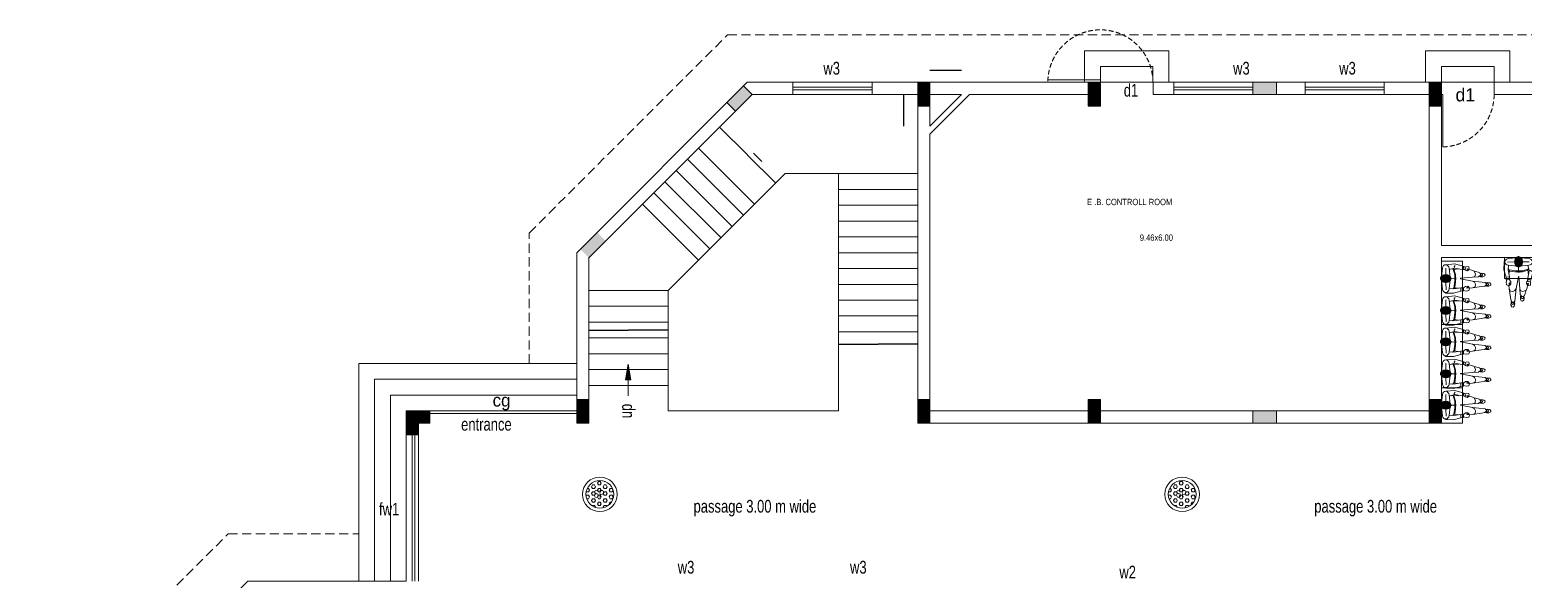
# Model space of a CAD drawing. Header units: metres. Extents: x 191982 to 427160, y -8904 to 80370.
# Drawn here: x 256643 to 284932, y 58035 to 68449 of the extents above; entities that cross this region are included whole.
import ezdxf

# ---------------------------------------------------------------- set-up
doc = ezdxf.new("R2010")
doc.units = ezdxf.units.M
doc.header["$LTSCALE"] = 700
doc.header["$MEASUREMENT"] = 0
doc.header["$PDMODE"] = 32
doc.linetypes.add('DASHED2', pattern=[0.375, 0.25, -0.125])
doc.linetypes.add('HIDDEN2', pattern=[0.1875, 0.125, -0.0625])
doc.layers.get('0').update_dxf_attribs({"lineweight": 9})
doc.layers.get('Defpoints').update_dxf_attribs({"lineweight": 9})
for name, color, linetype, lineweight in [('1', 7, 'Continuous', 9), ('COLUMNS', 10, 'Continuous', 9), ('elevations', 22, 'Continuous', 9), ('FIRST FLOOR', 7, 'Continuous', 9), ('FURNITURE', 7, 'Continuous', 9), ('human', 8, 'Continuous', 9), ('MAIN GATE', 7, 'Continuous', 9), ('MANPLAN', 7, 'Continuous', 9), ('NEW PLANS', 7, 'Continuous', 9), ('PLAN', 7, 'Continuous', 9)]:
    doc.layers.add(name, color=color, linetype=linetype, lineweight=lineweight)
doc.styles.add('RVR', font='MOD20.TTF')
doc.styles.get("Standard").update_dxf_attribs({"font": 'swisscl.ttf'})
doc.dimstyles.get("Standard").update_dxf_attribs({"dimtxt": 0.23, "dimasz": 0.23, "dimexe": 0.05, "dimexo": 0.05, "dimgap": 0.06, "dimtad": 0, "dimzin": 0, "dimdsep": 46, "dimtxsty": 'Standard', "dimcen": 0, "dimse1": 1, "dimse2": 1, "dimadec": 0, "dimazin": 0, "dimtfac": 1, "dimtofl": 0, "dimtmove": 2, "dimatfit": 0, "dimfxl": 0.18, "dimtolj": 1, "dimtzin": 0, "dimarcsym": 0})

# ---------------------------------------------------------------- blocks, each defined once
blk = doc.blocks.new('ARR')
at = {"layer": 'PLAN'}
blk.add_hatch(color=256, dxfattribs=at).paths.add_polyline_path([(-1.8e-15, 0), (-0.6000000000000015, 0.1000000000000032), (-0.6000000000000015, -0.0999999999999997)])
blk.add_line((-0.6000000000000015, 0), (-1.212166018050311, 0))
blk.add_lwpolyline([(0, 0), (-0.6000000000000015, 0.1000000000000014), (-0.6000000000000015, -0.1000000000000014), (0, 0)])
blk = doc.blocks.new('*D258')
at = {"layer": 'Defpoints', "color": 0, "transparency": 16777216}
for p in [(271962.9550116691, 62724.13152770307), (273462.9550116691, 62724.13152770307), (273462.9550116691, 62489.75475557853)]:
    blk.add_point(p, dxfattribs=at)
at = {"layer": 'NEW PLANS', "color": 0, "lineweight": -2, "transparency": 16777216}
for p, q in [((271963.1850116691, 62489.75475557853), (272712.444507082, 62489.75475557853)), ((273462.7250116692, 62489.75475557853), (272713.4655162563, 62489.75475557853))]:
    blk.add_line(p, q, dxfattribs=at)
at = {"layer": 'NEW PLANS', "color": 0, "transparency": 16777216}
for points in [[(271963.1850116691, 62489.79308891186), (271963.1850116691, 62489.7164222452), (271962.9550116691, 62489.75475557853)], [(273462.7250116692, 62489.79308891186), (273462.7250116692, 62489.7164222452), (273462.9550116691, 62489.75475557853)]]:
    blk.add_solid(points, dxfattribs=at)
at = {"layer": 'NEW PLANS', "color": 0, "transparency": 16777216, "insert": (272712.9550116691, 62489.75475557853), "char_height": 0.23, "attachment_point": 5}
blk.add_mtext('\\A1;1500.00', dxfattribs=at)
blk = doc.blocks.new('*D259')
at = {"layer": 'Defpoints', "color": 0, "transparency": 16777216}
for p in [(269710.7504793018, 66606.6578759392), (269310.9196572932, 66206.82705392041), (270371.5798291001, 65146.16688214061)]:
    blk.add_point(p, dxfattribs=at)
at = {"layer": 'NEW PLANS', "color": 0, "lineweight": -2, "transparency": 16777216}
for p, q in [((269710.9131138616, 66606.49524137953), (270240.7195839499, 66076.68877130467)), ((270771.248016549, 65546.16033871907), (270241.4415464607, 66075.96680879388))]:
    blk.add_line(p, q, dxfattribs=at)
at = {"layer": 'NEW PLANS', "color": 0, "transparency": 16777216}
for points in [[(269710.9402196215, 66606.52234713947), (269710.8860081016, 66606.46813561958), (269710.7504793018, 66606.6578759392)], [(270771.275122309, 65546.18744447902), (270771.2209107891, 65546.13323295912), (270771.4106511087, 65545.9977041594)]]:
    blk.add_solid(points, dxfattribs=at)
at = {"layer": 'NEW PLANS', "color": 0, "transparency": 16777216, "insert": (270241.0805652053, 66076.32779004928), "char_height": 0.23, "attachment_point": 5, "rotation": 315.0000000007295}
blk.add_mtext('\\A1;1500.00', dxfattribs=at)
blk = doc.blocks.new('*D260')
at = {"layer": 'Defpoints', "color": 0, "transparency": 16777216}
for p in [(268732.9550117287, 62753.72457608537), (267232.9550117287, 61707.54206479788), (268732.9550117287, 61707.54206479788)]:
    blk.add_point(p, dxfattribs=at)
at = {"layer": 'NEW PLANS', "color": 0, "lineweight": -2, "transparency": 16777216}
for p, q in [((267233.1850117287, 62753.72457608537), (267982.4445071416, 62753.72457608537)), ((268732.7250117288, 62753.72457608537), (267983.4655163159, 62753.72457608537))]:
    blk.add_line(p, q, dxfattribs=at)
at = {"layer": 'NEW PLANS', "color": 0, "transparency": 16777216}
for points in [[(267233.1850117287, 62753.7629094187), (267233.1850117287, 62753.68624275204), (267232.9550117287, 62753.72457608537)], [(268732.7250117288, 62753.7629094187), (268732.7250117288, 62753.68624275204), (268732.9550117287, 62753.72457608537)]]:
    blk.add_solid(points, dxfattribs=at)
at = {"layer": 'NEW PLANS', "color": 0, "transparency": 16777216, "insert": (267982.9550117287, 62753.72457608537), "char_height": 0.23, "attachment_point": 5}
blk.add_mtext('\\A1;1500.00', dxfattribs=at)
blk = doc.blocks.new('*D286')
at = {"layer": 'Defpoints', "color": 0, "transparency": 16777216}
for p in [(274292.9550117287, 67686.54218898952), (273692.9550117287, 67229.1315277033), (274292.9550117287, 67224.13152770307)]:
    blk.add_point(p, dxfattribs=at)
at = {"layer": 'PLAN', "color": 0, "lineweight": -2, "transparency": 16777216}
blk.add_line((273693.1850117287, 67686.54218898952), (274292.7250117288, 67686.54218898952), dxfattribs=at)
at = {"layer": 'PLAN', "color": 0, "transparency": 16777216}
for points in [[(273693.1850117287, 67686.58052232285), (273693.1850117287, 67686.50385565619), (273692.9550117287, 67686.54218898952)], [(274292.7250117288, 67686.58052232285), (274292.7250117288, 67686.50385565619), (274292.9550117287, 67686.54218898952)]]:
    blk.add_solid(points, dxfattribs=at)
at = {"layer": 'PLAN', "color": 0, "transparency": 16777216, "insert": (273992.9550117287, 67880.74041735758), "char_height": 0.23, "attachment_point": 5}
blk.add_mtext('\\A1;600.00', dxfattribs=at)
blk = doc.blocks.new('*D287')
at = {"layer": 'Defpoints', "color": 0, "transparency": 16777216}
for p in [(273200.9749286804, 67224.13152770307), (273692.9550117287, 67224.13152770307), (273692.9550117287, 66624.1315277033)]:
    blk.add_point(p, dxfattribs=at)
at = {"layer": 'PLAN', "color": 0, "lineweight": -2, "transparency": 16777216}
blk.add_line((273200.9749286804, 66624.3615277033), (273200.9749286804, 67223.90152770307), dxfattribs=at)
at = {"layer": 'PLAN', "color": 0, "transparency": 16777216}
for points in [[(273200.9365953471, 67223.90152770307), (273201.0132620137, 67223.90152770307), (273200.9749286804, 67224.13152770307)], [(273200.9365953471, 66624.3615277033), (273201.0132620137, 66624.3615277033), (273200.9749286804, 66624.1315277033)]]:
    blk.add_solid(points, dxfattribs=at)
at = {"layer": 'PLAN', "color": 0, "transparency": 16777216, "insert": (273039.9284502897, 66924.13152770307), "char_height": 0.23, "attachment_point": 5, "rotation": 90}
blk.add_mtext('\\A1;600.00', dxfattribs=at)
blk = doc.blocks.new('Seating Man')
at = {"layer": 'MANPLAN'}
for p, q in [((-143.0719087324796, 536.6690404387298), (-125.167689174199, 572.4520546786516)), ((-125.167689174199, 572.4520546786516), (-103.1317252934641, 575.2045942355687)), ((-103.1317252934641, 575.2045942355687), (-79.71851038571549, 555.9368173371511)), ((-174.6844381994779, 227.6669309589597), (-151.1720937296195, 395.988713437102)), ((-151.1720937296195, 395.988713437102), (-139.8393110540164, 457.1422743551265)), ((-141.6946664640418, 487.8114633034456), (-143.0719087324796, 536.6690404387298)), ((-132.5287183340588, 465.421728186804), (-141.6946664640418, 487.8114633034456)), ((-139.8393110540164, 457.1422743551265), (-105.8409630272035, 495.6463688415824)), ((-127.9221824696469, 498.1334866418873), (-126.5449402012127, 518.0893984295362)), ((-121.7267097763397, 477.6553095896961), (-127.9221824696469, 498.1334866418873)), ((-126.5449402012127, 518.0893984295362), (-110.0179629113736, 527.0351519895194)), ((-110.0179629113736, 527.0351519895194), (-92.8023688666035, 523.5944775433709)), ((-105.8409630272035, 495.6463688415824), (-69.57606196870256, 463.9371127318191)), ((-92.8023688666035, 523.5944775433709), (-83.16162919467024, 505.7029704234118)), ((-83.16162919467024, 505.7029704234118), (-88.87078030253176, 480.8080029688063)), ((-79.71851038571549, 555.9368173371511), (-71.4550304993718, 511.896184426474)), ((-71.4550304993718, 511.896184426474), (-79.25571165650763, 472.4007919931645)), ((-69.57606196870256, 463.9371127318191), (-44.71103427724664, 225.8114838134243)), ((25.84595992682081, 228.5946493557931), (34.68552638484471, 339.3650447702021)), ((34.68552638484471, 339.3650447702021), (70.95042744334931, 382.3990315077864)), ((35.42016525638246, 423.9952683514347), (53.32438481465942, 459.7782825913599)), ((36.7974075248203, 375.1376912161541), (35.42016525638246, 423.9952683514347)), ((45.96335565480329, 352.7479560995089), (36.7974075248203, 375.1376912161541)), ((50.56989151921152, 385.4597145545958), (51.94713378764936, 405.4156263422447)), ((56.7653642125224, 364.9815375024045), (50.56989151921152, 385.4597145545958)), ((51.94713378764936, 405.4156263422447), (68.47411107748849, 414.3613799022241)), ((53.32438481465942, 459.7782825913599), (75.36034869539799, 462.5308221482772)), ((68.47411107748849, 414.3613799022241), (85.6897051222586, 410.9207054560791)), ((70.95042744334931, 382.3990315077864), (114.0149963554977, 357.4846189506461)), ((75.36034869539799, 462.5308221482772), (98.773563603143, 443.263045249856)), ((85.6897051222586, 410.9207054560791), (95.33044479419188, 393.0291983361168)), ((95.33044479419188, 393.0291983361168), (90.3224430532755, 371.1916189837284)), ((98.773563603143, 443.263045249856), (107.0370434894903, 399.2224123391825)), ((107.0370434894903, 399.2224123391825), (100.3544081656691, 365.3877638916492)), ((114.0149963554977, 357.4846189506461), (143.7504141099198, 257.3540387040921)), ((-274.9496372626272, -133.2170057261391), (-235.9576134583877, 6.869046724292276)), ((-235.9576134583877, 6.869046724292276), (-230.3873255947219, 56.96604719062452)), ((-171.8992898883552, 5.013604754691187), (-235.9576134583877, 6.869046724292276)), ((-233.7582912553553, 104.7442356144456), (-225.0830094056109, 156.2171280162547)), ((-221.8242489971453, 56.5649373935521), (-233.7582912553553, 104.7442356144456)), ((-230.3873255947219, 56.96604719062452), (-170.9709158765581, 54.18287647232864)), ((-225.0830094056109, 156.2171280162547), (-190.9240991652805, 168.678984869086)), ((-171.8992898883552, 5.013604754691187), (-193.2520673312247, -130.4338401837703)), ((-190.9240991652805, 168.678984869086), (-168.6936948994152, 157.3007661673036)), ((-181.9735752398374, 164.0978257726892), (-174.6844381994779, 227.6669309589597)), ((-177.9111763906584, 122.0824719109041), (-174.1157438658591, 140.5043515343385)), ((-170.8625109825625, 117.2060924672805), (-177.9111763906584, 122.0824719109041)), ((-174.6844381994779, 227.6669309589597), (-154.2600435269814, 273.1253187373913)), ((-173.5735354657845, 155.1334898652021), (-174.6579522659376, 144.8389093144687)), ((-174.6579522659376, 144.8389093144687), (-162.7294375328929, 124.7915698764918)), ((-174.6575114938641, 54.35556319340321), (-145.3788825919764, 93.36601691266331)), ((-165.9826704161933, 164.8862487524457), (-173.5735354657845, 155.1334898652021)), ((-170.9709158765581, 54.18287647232864), (-171.8992898883552, 5.013604754691187)), ((-162.7294375328929, 124.7915698764918), (-170.8625109825625, 117.2060924672805)), ((-160.560621449742, 153.5080300506633), (-165.9826704161933, 164.8862487524457)), ((-143.7522661503281, 135.0861504272252), (-160.560621449742, 153.5080300506633)), ((-154.2600435269814, 273.1253187373913), (-106.9125923065294, 279.6193733948931)), ((-145.3788825919764, 93.36601691266331), (-143.7522661503281, 135.0861504272252)), ((-106.9125923065294, 279.6193733948931), (-66.99218573191683, 261.9926513919927)), ((-66.99218573191683, 261.9926513919927), (-44.71103427724664, 225.8114838134243)), ((-44.71103427724664, 225.8114838134243), (0, 0)), ((0, 0), (8.88828889659635, -0.7527102226194984)), ((8.88828889659635, -0.7527102226194984), (25.84595992682081, 228.5946493557931)), ((25.84595992682081, 228.5946493557931), (42.55683227639746, 270.3421480190918)), ((42.55683227639746, 270.3421480190918), (84.33399563318379, 280.5470917917264)), ((84.33399563318379, 280.5470917917264), (143.7504141099198, 257.3540387040921)), ((143.7504141099198, 257.3540387040921), (161.3896604712936, 213.7510980711923)), ((149.621340091584, 128.2436054918253), (166.9445332413634, 150.0703835243221)), ((151.8808862625483, 116.2012475182746), (149.621340091584, 128.2436054918253)), ((158.3190964471032, 92.63133487333107), (152.9202839825375, 114.5966001234592)), ((174.326757900526, 75.35532974504895), (158.3190964471032, 92.63133487333107)), ((161.3896604712936, 213.7510980711923), (173.2221485951704, 158.5720289677519)), ((166.9445332413634, 150.0703835243221), (166.9445332413634, 161.3600989769584)), ((166.9445332413634, 161.3600989769584), (180.5018190257287, 155.3389174022195)), ((184.599194696333, 92.21949119642522), (171.601853428252, 70.88188007839199)), ((171.601853428252, 70.88188007839199), (176.2437672801207, 30.06209981192661)), ((180.5018190257287, 144.0492019495832), (172.2168105598066, 128.2436054918253)), ((172.2168105598066, 128.2436054918253), (186.5272813206866, 120.7171285233999)), ((176.2437672801207, 30.06209981192661), (200.3816842755368, 56.96604719062452)), ((176.2437672801207, 30.06209981192661), (201.3100670459098, -113.734836577707)), ((177.5457107751936, 138.4097322633897), (180.6802359160174, 123.7923350142919)), ((194.8122897866124, 165.1233322852386), (180.5018190257324, 154.0521271293109)), ((180.5018190257287, 155.3389174022195), (180.5018190257287, 144.0492019495832)), ((186.5272813206866, 120.7171285233999), (180.5018190257287, 144.0492019495832)), ((224.5196012709493, 82.94226582062765), (184.599194696333, 92.21949119642522)), ((224.9395837442462, 158.3495081895889), (194.8122897866124, 165.1233322852386)), ((200.3816842755368, 56.96604719062452), (233.1948951732156, 53.32272236503196)), ((217.3554064456948, 84.60717496692452), (229.4586760861784, 115.4485998214331)), ((246.8007527256159, 6.869046724292276), (224.5196012709493, 82.94226582062765)), ((229.4586760861784, 115.4485998214331), (224.9395837442462, 158.3495081895889)), ((282.0792542069394, -118.3734492656076), (246.8007527256159, 6.869046724292276)), ((-272.7449543244294, -280.6540628810035), (-274.9496372626272, -133.2170057261391)), ((-272.7449543244294, -280.6540628810035), (-243.0643981301218, -320.7994604302548)), ((-209.6686845352015, -275.1931818342054), (-81.30893436228143, -281.3012103600813)), ((-194.0167017034546, -219.5792436597112), (-16.31789027801278, -200.5702158113781)), ((-193.2520673312247, -130.4338401837703), (-187.7186566111994, -218.9055210073857)), ((-191.7131360286803, -155.0392501012538), (-177.4695865106005, -127.6506694654745)), ((-170.9709158765581, -107.2407870961397), (-180.757004609859, -51.17369126481935)), ((-177.4695865106005, -127.6506694654745), (-168.1857675654355, -107.240781920209)), ((-177.4695865106005, -127.6506694654745), (-49.35293937054304, -108.168505492973)), ((-168.1857675654355, -107.240781920209), (-66.99218573191683, -93.32494903244152)), ((17.33579475006626, -280.5702158113781), (-76.37795812121476, -280.5702158113781)), ((19.48277398958453, -270.5702158113781), (-75.95446013969193, -270.5702158113781)), ((21.62975322909915, -260.5702158113781), (-74.75761105736093, -260.5702158113781)), ((23.77673246861741, -250.5702158113781), (-72.75039838979865, -250.5702158113781)), ((25.92371170813204, -240.5702158113781), (-69.86519125128689, -240.5702158113781)), ((-66.99218573191683, -93.32494903244152), (78.76370776951808, -93.32494903244152)), ((28.07069094764666, -230.5702158113781), (-65.99072112557042, -230.5702158113781)), ((30.21767018716492, -220.5702158113782), (-60.94530477027364, -220.5702158113782)), ((32.36464942667954, -210.5702158113782), (-54.41704833891709, -210.5702158113782)), ((-49.35293937054304, -108.168505492973), (75.97855945839547, -109.0962290657371)), ((34.5116286661978, -200.5702158113781), (-45.80541909181557, -200.5702158113781)), ((36.65860790571243, -190.5702158113781), (-33.64098347488108, -190.5702158113781)), ((14.41051228304786, -180.5702158113781), (-9.90415619300984, -180.5702158113781)), ((2.323632241543235, -108.5510236475638), (-0.9522921085808776, -180.5702158113781)), ((18.12862904826761, -277.7554557379954), (80.51419568177879, -291.015917279452)), ((19.9440710517556, -200.5702158113781), (198.5230577934962, -219.5792436597112)), ((20.20774595644616, -267.9739797306575), (80.88526170259502, -280.8713838483381)), ((22.28686286462471, -258.1925037233195), (80.45979388204069, -270.5575419226516)), ((24.36597977279962, -248.4110277159816), (79.18202113844745, -260.0625369930276)), ((26.44509668097818, -238.6295517086437), (76.95761744655829, -249.3663194438632)), ((28.52421358915672, -228.8480757013058), (73.63258848033729, -238.4361567706983)), ((30.60333049733527, -219.0665996939679), (68.94760547842816, -227.2169269436818)), ((32.68244740551017, -209.2851236866299), (62.42439864466359, -215.6069705793816)), ((34.76156431368873, -199.503647679292), (52.99862760118049, -203.3800551466411)), ((75.97855945839547, -109.0962290657371), (182.742437914163, -142.494225926006)), ((78.76370776951808, -93.32494903244152), (179.0289068326674, -126.7229510686411)), ((202.304981988309, -280.0796077604646), (83.72502263841307, -278.8579999849171)), ((201.3100670459098, -113.734836577707), (174.6580528378799, -217.0389081360372)), ((187.7503193354131, -35.94712170935236), (176.2437672801207, -130.4338401837703)), ((179.0289068326674, -126.7229510686411), (182.742437914163, -142.494225926006)), ((182.742437914163, -142.494225926006), (187.4184490364459, -167.5791985726173)), ((201.3100670459098, -113.734836577707), (224.5196012709493, -119.3011728383717)), ((224.5196012709493, -119.3011728383717), (249.5859010367385, -100.7467272627073)), ((264.2228145020163, -276.107012270375), (282.0792542069394, -118.3734492656076)), ((-197.343918914692, -342.3682073949021), (-27.18037377246219, -360.5702158113781)), ((15.18881551055165, -290.5702158113781), (-76.04065537279894, -290.5702158113781)), ((13.04183627103703, -300.5702158113781), (-74.93257841187733, -300.5702158113781)), ((10.89485703151876, -310.5702158113781), (-73.01969569109131, -310.5702158113781)), ((8.747877792004147, -320.5702158113781), (-70.23832430707262, -320.5702158113781)), ((6.600898552485888, -330.5702158113781), (-66.48311642985571, -330.5702158113781)), ((4.453919312971263, -340.5702158113781), (-61.58244144059427, -340.5702158113781)), ((2.306940073456644, -350.5702158113781), (-55.24414645090654, -350.5702158113781)), ((0.1599608339383849, -360.5702158113781), (-46.91537090011479, -360.5702158113781)), ((-1.987018405576235, -370.5702158113781), (-35.29409826968186, -370.5702158113781)), ((-2.662540033506957, -380.5702158113781), (-14.56043501217573, -380.5702158113781)), ((-3.702098487596232, -380.4609538150472), (7.010363652949308, -382.7379579346598)), ((-2.662540033506957, -375.5702158113781), (19.82539383036055, -380.3501737125444)), ((-0.5834231253320468, -365.7887398040402), (35.40163161260352, -373.4375993106405)), ((1.4956937828465, -356.0072637967024), (46.23099459228249, -365.5160455220284)), ((3.574810691025049, -346.2257877893644), (54.61413689793697, -357.0745314778578)), ((5.653927599203597, -336.4443117820265), (61.34957165532251, -348.2827863825914)), ((7.733044507378508, -326.6628357746886), (66.82454836637409, -339.2231226588665)), ((9.812161415557057, -316.8813597673507), (71.25692620696282, -329.9418477040344)), ((11.8912783237356, -307.0998837600091), (74.77816703103234, -320.4669045977607)), ((13.97039523191415, -297.3184077526712), (77.46858406049068, -310.815364442351)), ((16.04951214008906, -287.5369317453333), (79.3740768551688, -300.9969834904223)), ((40.34866375597994, -359.1540145305335), (201.85027500473, -342.3682073949021))]:
    blk.add_line(p, q, dxfattribs=at)
for points in [[(-15.05869161530063, -88.20067353556078), (19.4472684367538, -88.20067353556078), (19.4472684367538, -111.4989584822724), (-15.05869161530063, -111.4989584822724)], [(-12.57178157237285, -89.75389287707), (16.64948150060081, -89.75389287707), (16.64948150060081, -109.9457391407668), (-12.57178157237285, -109.9457391407668)]]:
    blk.add_lwpolyline(points, close=True, dxfattribs=at)
blk.add_ellipse((-187.4793469119395, -281.1353368973505), major_axis=(72.47735378658409, 0), ratio=0.852791001996379, start_param=1.661117668286361, end_param=4.575859642207174, dxfattribs=at)
at = {"layer": 'MANPLAN', "extrusion": (0, 0, -1)}
blk.add_ellipse((191.9857030019811, -281.1353368973505), major_axis=(-72.47735378658409, 0), ratio=0.852791001996379, start_param=1.661117668286361, end_param=4.575859642207174, dxfattribs=at)
blk = doc.blocks.new('DAS')
at = {"layer": 'MAIN GATE'}
h = blk.add_hatch(dxfattribs=at)
h.set_pattern_fill('HEX', color=1, scale=0.3, style=0)
h.set_pattern_definition([(0, (0, 0), (0, 0.0649519053), [0.0375, -0.075]), (120, (0, 0), (-0.0562500000140011, -0.03247595265), [0.0375, -0.075]), (59.99999999999999, (0.0375, 0), (-0.0562500000140011, 0.03247595265), [0.0375, -0.075])])
h.paths.add_polyline_path([(-3163.778976376425, -2.19993948112133, 1), (-3163.253046591565, -2.19993948112133, 1)])
at = {"layer": 'MAIN GATE', "color": 5}
for radius in [0.3278908209049629, 0.2629648924297843]:
    blk.add_circle((-3163.516011483995, -2.19993948112133), radius, dxfattribs=at)
at = {"layer": 'NEW PLANS', "color": 7}
blk.add_text('SP', height=0.144, dxfattribs=at).set_placement((-3163.631402160362, -2.262059438114632))

msp = doc.modelspace()

# ---------------------------------------------------------------- hatches: boundary and pattern name
at = {"layer": 'COLUMNS'}
for points in [[(283152.9550116691, 67224.13152770307), (283382.9550117287, 67224.13152770307), (283382.9550117287, 67454.1315277033), (283152.9550116691, 67454.1315277033)], [(283152.9550116691, 67224.13152770307), (283382.9550117287, 67224.13152770307), (283382.9550117287, 67454.1315277033), (283152.9550116691, 67454.1315277033)], [(283152.9550116691, 67224.13152770307), (283152.9550116691, 67004.13152770307), (283382.9550117287, 67004.13152770307), (283382.9550117287, 67224.13152770307)], [(283152.9550116691, 67224.13152770307), (283152.9550116691, 67004.13152770307), (283382.9550117287, 67004.13152770307), (283382.9550117287, 67224.13152770307)]]:
    msp.add_hatch(color=256, dxfattribs=at).paths.add_polyline_path(points)
at = {"layer": 'elevations'}
for points in [[(270328.224131051, 67224.1315277033), (270165.5895714197, 67386.76608737608), (269847.3915198478, 67068.56803584196), (270010.0260795388, 66905.9334761694)], [(267551.153063241, 64447.06045989161), (267388.51850355, 64609.69501956442), (267070.3204520378, 64291.49696803027), (267232.9550117287, 64128.86240835748)]]:
    msp.add_hatch(color=256, dxfattribs=at).paths.add_polyline_path(points)
at = {"layer": 'NEW PLANS'}
for points in [[(273462.9550116691, 67224.13152770307), (273692.9550117287, 67224.13152770307), (273692.9550117287, 67454.1315277033), (273462.9550116691, 67454.1315277033)], [(276692.9550117287, 67224.13152770307), (276922.9550117287, 67224.13152770307), (276922.9550117287, 67454.1315277033), (276692.9550117287, 67454.1315277033)], [(280262.9550117287, 67454.1315277033), (279812.9550117287, 67454.1315277033), (279812.9550117287, 67224.13152770307), (280262.9550117287, 67224.13152770307)], [(283152.9550116691, 67224.13152770307), (283382.9550117287, 67224.13152770307), (283382.9550117287, 67454.1315277033), (283152.9550116691, 67454.1315277033)], [(283152.9550116691, 67224.13152770307), (283382.9550117287, 67224.13152770307), (283382.9550117287, 67454.1315277033), (283152.9550116691, 67454.1315277033)], [(273462.9550116691, 67224.13152770307), (273462.9550116691, 67004.13152770307), (273692.9550117287, 67004.13152770307), (273692.9550117287, 67224.13152770307)], [(276692.9550117287, 67224.13152770307), (276692.9550117287, 67004.13152770307), (276922.9550117287, 67004.13152770307), (276922.9550117287, 67224.13152770307)], [(283152.9550116691, 67224.13152770307), (283152.9550116691, 67004.13152770307), (283382.9550117287, 67004.13152770307), (283382.9550117287, 67224.13152770307)], [(283152.9550116691, 67224.13152770307), (283152.9550116691, 67004.13152770307), (283382.9550117287, 67004.13152770307), (283382.9550117287, 67224.13152770307)], [(267002.9550117287, 61214.13152770307), (267232.9550117287, 61214.13152770307), (267232.9550117287, 61444.1315277033), (267002.9550117287, 61444.1315277033)], [(273462.9550116691, 61214.13152770307), (273692.9550117287, 61214.13152770307), (273692.9550117287, 61444.1315277033), (273462.9550116691, 61444.1315277033)], [(276692.9550117287, 61214.13152770307), (276922.9550117287, 61214.13152770307), (276922.9550117287, 61444.1315277033), (276692.9550117287, 61444.1315277033)], [(276692.9550117287, 61214.13152770307), (276922.9550117287, 61214.13152770307), (276922.9550117287, 61444.1315277033), (276692.9550117287, 61444.1315277033)], [(283152.9550116691, 61214.13152770307), (283382.9550117287, 61214.13152770307), (283382.9550117287, 61444.1315277033), (283152.9550116691, 61444.1315277033)], [(263772.9550116691, 61224.13152770307), (264002.9550117287, 61224.13152770307), (264002.9550117287, 61004.13152770307), (263772.9550116691, 61004.13152770307)], [(263772.9550116691, 60994.13152770307), (263772.9550116691, 61224.13152770307), (263992.9550117287, 61224.13152770307), (263992.9550117287, 60994.13152770307)], [(263772.9550116691, 61224.13152770307), (264002.9550117287, 61224.13152770307), (264002.9550117287, 61004.13152770307), (263772.9550116691, 61004.13152770307)], [(263772.9550116691, 60994.13152770307), (263772.9550116691, 61224.13152770307), (263992.9550117287, 61224.13152770307), (263992.9550117287, 60994.13152770307)], [(263992.9550117287, 60994.13152770307), (263992.9550117287, 61224.13152770307), (264222.9550116691, 61224.13152770307), (264222.9550116691, 60994.13152770307)], [(263992.9550117287, 60994.13152770307), (263992.9550117287, 61224.13152770307), (264222.9550116691, 61224.13152770307), (264222.9550116691, 60994.13152770307)], [(267002.9550117287, 61214.13152770307), (267002.9550117287, 60994.13152770307), (267232.9550117287, 60994.13152770307), (267232.9550117287, 61214.13152770307)], [(273462.9550116691, 61214.13152770307), (273462.9550116691, 60994.13152770307), (273692.9550117287, 60994.13152770307), (273692.9550117287, 61214.13152770307)], [(276692.9550117287, 61214.13152770307), (276692.9550117287, 60994.13152770307), (276922.9550117287, 60994.13152770307), (276922.9550117287, 61214.13152770307)], [(276692.9550117287, 61214.13152770307), (276692.9550117287, 60994.13152770307), (276922.9550117287, 60994.13152770307), (276922.9550117287, 61214.13152770307)], [(280262.9550117287, 61224.13152770307), (279812.9550117287, 61224.13152770307), (279812.9550117287, 60994.13152770307), (280262.9550117287, 60994.13152770307)], [(283152.9550116691, 61214.13152770307), (283152.9550116691, 60994.13152770307), (283382.9550117287, 60994.13152770307), (283382.9550117287, 61214.13152770307)], [(263772.9550116691, 61004.13152770307), (264002.9550117287, 61004.13152770307), (264002.9550117287, 60774.13152770307), (263772.9550116691, 60774.13152770307)], [(263772.9550116691, 61004.13152770307), (264002.9550117287, 61004.13152770307), (264002.9550117287, 60774.13152770307), (263772.9550116691, 60774.13152770307)]]:
    msp.add_hatch(color=256, dxfattribs=at).paths.add_polyline_path(points)

# ---------------------------------------------------------------- linework, layer by layer
at = {"layer": '1'}
msp.add_line((286217.9550116691, 67224.13152770307), (284382.9550117287, 67224.13152770307), dxfattribs=at)
at = {"layer": 'COLUMNS'}
msp.add_lwpolyline([(283382.9550117287, 67454.1315277033), (283152.9550116691, 67454.1315277033), (283152.9550116691, 67004.13152770307), (283382.9550117287, 67004.13152770307)], close=True, dxfattribs=at)
msp.add_lwpolyline([(283382.9550117287, 67454.1315277033), (283152.9550116691, 67454.1315277033), (283152.9550116691, 67004.13152770307), (283382.9550117287, 67004.13152770307)], close=True, dxfattribs=at)
at = {"layer": 'elevations'}
msp.add_line((270349.6031985316, 66113.23055347013), (270512.2377582226, 65950.59599379732), dxfattribs=at)
msp.add_lwpolyline([(270328.224131051, 67224.1315277033), (270165.5895714197, 67386.76608737608), (269847.3915198478, 67068.56803584196), (270010.0260795388, 66905.9334761694)], close=True, dxfattribs=at)
at = {"layer": 'FIRST FLOOR'}
for q in [(283382.9550117287, 67004.1315277033), (283382.9550117287, 67004.13152770307)]:
    msp.add_line((283382.9550117287, 67454.1315277033), q, dxfattribs=at)
at = {"layer": 'FURNITURE'}
for points in [[(283382.9550117287, 64060.92466546972), (283782.9550116691, 64060.92466546972), (283782.9550116691, 62860.92466546995), (283382.9550117287, 62860.92466546995)], [(285779.3660367164, 64133.79701082318), (285779.3660367164, 63733.79701082318), (284579.3660366568, 63733.79701082318), (284579.3660366568, 64133.79701082318)], [(283382.9550117287, 62860.92466546995), (283782.9550116691, 62860.92466546995), (283782.9550116691, 61660.92466547019), (283382.9550117287, 61660.92466547019)], [(283382.9550117287, 61660.92466547019), (283782.9550116691, 61660.92466547019), (283782.9550116691, 60994.13152770307), (283382.9550117287, 60994.13152770307)]]:
    msp.add_lwpolyline(points, close=True, dxfattribs=at)
at = {"layer": 'NEW PLANS'}
for p, q in [((276922.9550117287, 67504.13152770307), (276922.9550117287, 67754.13152770307)), ((277917.9550117287, 67454.1315277033), (277917.9550117287, 67754.13152770307)), ((270232.9550117287, 67454.1315277033), (267002.9550117287, 64224.13152770307)), ((270232.9550117287, 67454.1315277033), (267002.9550117287, 64224.13152770307)), ((270232.9550117287, 67454.1315277033), (267002.9550117287, 64224.13152770307)), ((270232.9550117287, 67454.1315277033), (273462.9550116691, 67454.1315277033)), ((283382.9550117287, 67454.1315277033), (270232.9550117287, 67454.1315277033)), ((271097.9550116691, 67454.1315277033), (271097.9550116691, 67224.1315277033)), ((271097.9550116691, 67364.1315277033), (272597.9550116691, 67364.1315277033)), ((272597.9550116691, 67454.1315277033), (272597.9550116691, 67224.1315277033)), ((273462.9550116691, 67454.1315277033), (273462.9550116691, 60994.13152770307)), ((273692.9550117287, 67459.1315277033), (273692.9550117287, 67229.1315277033)), ((273692.9550117287, 67454.1315277033), (273692.9550117287, 66624.13152770213)), ((274135.4550117287, 67454.1315277033), (276135.4550117287, 67454.1315277033)), ((276922.9550117287, 67504.13152770307), (275929.2120872173, 67504.13152770307)), ((276922.9550117287, 67454.1315277033), (276922.9550117287, 67504.13152770307)), ((276922.9550117287, 67454.1315277033), (276922.9550117287, 67004.13152770307)), ((277922.9550117287, 67454.1315277033), (277922.9550117287, 67224.13152770307)), ((277922.9550117287, 67454.1315277033), (277922.9550117287, 67224.13152770307)), ((278312.9550117287, 67454.1315277033), (278312.9550117287, 67224.13152770307)), ((278312.9550117287, 67364.1315277033), (279812.9550117287, 67364.1315277033)), ((280800.6409891281, 67454.1315277033), (280800.6409891281, 67224.13152770307)), ((280800.6409891281, 67364.1315277033), (282300.6409891281, 67364.1315277033)), ((281300.6409891281, 67364.1315277033), (282300.6409891281, 67364.1315277033)), ((282300.6409891281, 67364.1315277033), (282300.6409891281, 67454.1315277033)), ((282300.6409891281, 67454.1315277033), (282300.6409891281, 67224.13152770307)), ((283152.9550116691, 67454.1315277033), (283152.9550116691, 67004.13152770307)), ((283152.9550116691, 67454.1315277033), (283152.9550116691, 67004.13152770307)), ((283382.9550117287, 67454.1315277033), (283382.9550117287, 67004.13152770307)), ((283382.9550117287, 67454.1315277033), (283382.9550117287, 67004.13152770307)), ((283382.9550117287, 67454.1315277033), (283382.9550117287, 67004.1315277033)), ((283382.9550117287, 67454.1315277033), (283382.9550117287, 67004.13152770307)), ((289842.9550116691, 67454.1315277033), (284382.9550117287, 67454.1315277033)), ((270328.224131051, 67224.13152770307), (267232.9550117287, 64128.86240835724)), ((270232.9550117287, 67128.86240835724), (269102.9550117287, 65998.86240835748)), ((274292.9550117287, 67224.13152770307), (270328.224131051, 67224.13152770307)), ((274292.9550117287, 67224.13152770307), (270462.9550116691, 67224.13152770307)), ((271097.9550116691, 67314.1315277033), (272597.9550116691, 67314.1315277033)), ((274292.9550117287, 67224.13152770307), (274135.4550117287, 67224.13152770307)), ((276092.9550116691, 67224.13152770307), (274442.9550117287, 67224.13152770307)), ((276092.9550116691, 67224.13152770307), (274442.9550117287, 67224.13152770307)), ((276135.4550117287, 67224.13152770307), (274442.9550117287, 67224.13152770307)), ((276274.0288379226, 67224.13152770307), (276092.9550116691, 67224.13152770307)), ((276692.9550117287, 67224.13152770307), (276212.9550116691, 67224.13152770307)), ((276692.9550117287, 67224.13152770307), (276212.9550116691, 67224.13152770307)), ((278922.9550117287, 67224.13152770307), (277922.9550117287, 67224.13152770307)), ((278312.9550117287, 67314.13152770307), (279812.9550117287, 67314.1315277033)), ((280152.9550116691, 67224.13152770307), (278922.9550117287, 67224.13152770307)), ((280152.9550116691, 67224.1315277033), (278922.9550117287, 67224.1315277033)), ((280262.9550117287, 67224.13152770307), (283152.9550116691, 67224.13152770307)), ((280800.6409891281, 67314.13152770307), (282300.6409891281, 67314.13152770307)), ((281300.6409891281, 67314.13152770307), (282300.6409891281, 67314.1315277033)), ((283412.9550117287, 67224.13152770307), (283152.9550116691, 67224.13152770307)), ((283412.9550117287, 67224.13152770307), (283382.9550117287, 67224.13152770307)), ((286217.9550116691, 67224.13152770307), (284382.9550117287, 67224.13152770307)), ((289612.9550117287, 67224.13152770307), (284382.9550117287, 67224.13152770307)), ((273692.9550117287, 67004.13152770307), (273462.9550116691, 67004.13152770307)), ((276922.9550117287, 67004.13152770307), (276692.9550117287, 67004.13152770307)), ((283382.9550117287, 67004.13152770307), (283152.9550116691, 67004.13152770307)), ((283382.9550117287, 67004.13152770307), (283152.9550116691, 67004.13152770307)), ((270371.5798291001, 65146.16688214037), (269310.9196572933, 66206.82705392041)), ((273692.9550117287, 66474.1315277012), (273692.9550117287, 60994.13152770307)), ((270159.4477947387, 64934.0348477846), (269098.7876229319, 65994.69501956439)), ((268982.9550117287, 65878.86240835748), (267232.9550117287, 64128.86240835748)), ((268982.9550117287, 65878.86240835724), (267232.9550117287, 64128.86240835724)), ((269947.3157603774, 64721.90281342858), (268886.6555885706, 65782.5629852084)), ((271962.9550116691, 65724.13152770307), (273462.9550116691, 65724.13152770307)), ((269523.0516916547, 64297.63874471658), (268462.3915198478, 65358.29891649661)), ((269735.183726016, 64509.77077907258), (268674.5235542092, 65570.43095085237)), ((271962.9550116691, 65424.1315277033), (273462.9550116691, 65424.1315277033)), ((269310.9196572933, 64085.5067103608), (268250.2594854865, 65146.16688214061)), ((271962.9550116691, 65124.1315277033), (273462.9550116691, 65124.1315277033)), ((271962.9550116691, 64824.1315277033), (273462.9550116691, 64824.1315277033)), ((271962.9550116691, 64524.1315277033), (273462.9550116691, 64524.1315277033)), ((267002.9550117287, 64224.13152770307), (267002.9550117287, 61094.1315277033)), ((267002.9550117287, 64224.13152770307), (267002.9550117287, 61094.1315277033)), ((271962.9550116691, 64224.13152770307), (273462.9550116691, 64224.13152770307)), ((292608.0204092297, 64363.79701082318), (283382.9550117287, 64363.79701082366)), ((267232.9550117287, 64128.86240835748), (267232.9550117287, 61094.1315277033)), ((267232.9550117287, 64128.86240835724), (267232.9550117287, 61094.1315277033)), ((289612.9550117287, 64133.79701082318), (283382.9550117287, 64133.79701082318)), ((271962.9550116691, 63924.1315277033), (273462.9550116691, 63924.1315277033)), ((268732.9550117287, 63507.54206479788), (267232.9550117287, 63507.54206479788)), ((271962.9550116691, 63624.1315277033), (273462.9550116691, 63624.1315277033)), ((268732.9550117287, 63207.54206479788), (267232.9550117287, 63207.54206479788)), ((271962.9550116691, 63324.13152770307), (273462.9550116691, 63324.13152770307)), ((268732.9550117287, 62907.54206479788), (267232.9550117287, 62907.54206479788)), ((271962.9550116691, 63024.13152770307), (273462.9550116691, 63024.13152770307)), ((268732.9550117287, 62607.54206479788), (267232.9550117287, 62607.54206479788)), ((271962.9550116691, 62724.13152770307), (273462.9550116691, 62724.13152770307)), ((268732.9550117287, 62307.54206479788), (267232.9550117287, 62307.54206479788)), ((262872.9550117287, 57994.13152770307), (262872.9550117287, 62124.1315277033)), ((262872.9550117287, 62124.1315277033), (267002.9550117287, 62124.1315277033)), ((268732.9550117287, 62007.54206479788), (267232.9550117287, 62007.54206479788)), ((263172.9550117287, 57994.13152770307), (263172.9550117287, 61824.1315277033)), ((263172.9550117287, 61824.1315277033), (267002.9550117287, 61824.1315277033)), ((268732.9550117287, 61707.54206479788), (267232.9550117287, 61707.54206479788)), ((263472.9550116691, 57994.13152770307), (263472.9550116691, 61524.13152770307)), ((263472.9550116691, 61524.13152770307), (267002.9550117287, 61524.13152770307)), ((283152.9550116691, 61444.1315277033), (283152.9550116691, 60994.13152770307)), ((283152.9550116691, 61444.1315277033), (283152.9550116691, 60994.13152770307)), ((283382.9550117287, 61444.1315277033), (283382.9550117287, 60994.13152770307)), ((283382.9550117287, 61444.1315277033), (283382.9550117287, 60994.13152770307)), ((263772.9550116691, 60774.13152770307), (263772.9550116691, 61224.13152770307)), ((263772.9550116691, 61224.13152770307), (263772.9550116691, 60994.13152770307)), ((263772.9550116691, 60774.13152770307), (263772.9550116691, 61224.13152770307)), ((263772.9550116691, 61224.13152770307), (263772.9550116691, 60994.13152770307)), ((264002.9550117287, 61224.13152770307), (263772.9550116691, 61224.13152770307)), ((263772.9550116691, 61224.13152770307), (263772.9550116691, 60994.13152770307)), ((263772.9550116691, 61224.13152770307), (263772.9550116691, 60994.13152770307)), ((264002.9550117287, 61224.13152770307), (263772.9550116691, 61224.13152770307)), ((263772.9550116691, 61224.13152770307), (263772.9550116691, 60994.13152770307)), ((264002.9550117287, 60774.13152770307), (264002.9550117287, 61224.13152770307)), ((264222.9550116691, 61224.13152770307), (267002.9550117287, 61224.13152770307)), ((264222.9550116691, 61174.1315277033), (267002.9550117287, 61174.1315277033)), ((267002.9550117287, 60994.13152770307), (267002.9550117287, 61224.13152770307)), ((267232.9550117287, 60994.13152770307), (267232.9550117287, 61224.13152770307)), ((271962.9550116691, 61224.13152770307), (268732.9550117287, 61224.13152770307)), ((283382.9550117287, 61224.13152770307), (273462.9550116691, 61224.13152770307)), ((283382.9550117287, 61224.13152770307), (273462.9550116691, 61224.13152770307)), ((273462.9550116691, 61224.13152770307), (283382.9550117287, 61224.13152770307)), ((283382.9550117287, 61224.13152770307), (273462.9550116691, 61224.13152770307)), ((273462.9550116691, 61224.13152770307), (283382.9550117287, 61224.13152770307)), ((264002.9550117287, 61004.13152770307), (263772.9550116691, 61004.13152770307)), ((264002.9550117287, 61004.13152770307), (263772.9550116691, 61004.13152770307)), ((264222.9550116691, 60994.13152770307), (263772.9550116691, 60994.13152770307)), ((263772.9550116691, 60994.13152770307), (264222.9550116691, 60994.13152770307)), ((263772.9550116691, 60994.13152770307), (264222.9550116691, 60994.13152770307)), ((264002.9550117287, 60774.13152770307), (264002.9550117287, 60994.13152770307)), ((267002.9550117287, 61094.1315277033), (267002.9550117287, 60994.13152770307)), ((267002.9550117287, 61094.1315277033), (267002.9550117287, 60994.13152770307)), ((267232.9550117287, 60994.13152770307), (267002.9550117287, 60994.13152770307)), ((267232.9550117287, 61094.1315277033), (267232.9550117287, 60994.13152770307)), ((267232.9550117287, 61094.1315277033), (267232.9550117287, 60994.13152770307)), ((283382.9550117287, 60994.13152770307), (273462.9550116691, 60994.13152770307)), ((283382.9550117287, 60994.13152770307), (273462.9550116691, 60994.13152770307)), ((273462.9550116691, 60994.13152770307), (283382.9550117287, 60994.13152770307)), ((283382.9550117287, 60994.13152770307), (273462.9550116691, 60994.13152770307)), ((273462.9550116691, 60994.13152770307), (283382.9550117287, 60994.13152770307)), ((273692.9550117287, 60994.13152770307), (273462.9550116691, 60994.13152770307)), ((276922.9550117287, 60994.13152770307), (276692.9550117287, 60994.13152770307)), ((276922.9550117287, 60994.13152770307), (276692.9550117287, 60994.13152770307)), ((283382.9550117287, 60994.13152770307), (283152.9550116691, 60994.13152770307)), ((263772.9550116691, 60774.13152770307), (263772.9550116691, 57994.13152770307)), ((263882.9550117287, 60774.13152770307), (263882.9550117287, 57994.13152770307)), ((263932.9550117287, 60774.13152770307), (263932.9550117287, 57994.13152770307)), ((264002.9550117287, 60774.13152770307), (264002.9550117287, 57994.13152770307))]:
    msp.add_line(p, q, dxfattribs=at)
for points in [[(276622.9550117287, 67454.1315277033), (276622.9550117287, 68054.1315277033), (278217.9550116691, 68054.1315277033), (278217.9550116691, 67454.1315277033)], [(276922.9550117287, 67454.1315277033), (276922.9550117287, 67754.13152770307), (277917.9550117287, 67754.13152770307), (277917.9550117287, 67454.1315277033)], [(267232.9550117287, 61444.1315277033), (267232.9550117287, 64128.86240835724), (267232.9550117287, 64128.86240835748), (270328.224131051, 67224.13152770307)], [(270572.9550117287, 61224.13152770307), (268732.9550117287, 61224.13152770307), (268732.9550117287, 63507.54206479788), (270949.5444746051, 65724.13152770307), (271962.9550116691, 65724.13152770307), (271962.9550116691, 61224.13152770307)]]:
    msp.add_lwpolyline(points, dxfattribs=at)
for points in [[(273692.9550117287, 67454.1315277033), (273462.9550116691, 67454.1315277033), (273462.9550116691, 67004.13152770307), (273692.9550117287, 67004.13152770307)], [(276922.9550117287, 67454.1315277033), (276692.9550117287, 67454.1315277033), (276692.9550117287, 67004.13152770307), (276922.9550117287, 67004.13152770307)], [(279812.9550117287, 67224.13152770307), (280262.9550117287, 67224.13152770307), (280262.9550117287, 67454.1315277033), (279812.9550117287, 67454.1315277033)], [(283382.9550117287, 67454.1315277033), (283152.9550116691, 67454.1315277033), (283152.9550116691, 67004.13152770307), (283382.9550117287, 67004.13152770307)], [(283382.9550117287, 67454.1315277033), (283152.9550116691, 67454.1315277033), (283152.9550116691, 67004.13152770307), (283382.9550117287, 67004.13152770307)], [(267232.9550117287, 61444.1315277033), (267002.9550117287, 61444.1315277033), (267002.9550117287, 60994.13152770307), (267232.9550117287, 60994.13152770307)], [(273692.9550117287, 61444.1315277033), (273462.9550116691, 61444.1315277033), (273462.9550116691, 60994.13152770307), (273692.9550117287, 60994.13152770307)], [(276922.9550117287, 61444.1315277033), (276692.9550117287, 61444.1315277033), (276692.9550117287, 60994.13152770307), (276922.9550117287, 60994.13152770307)], [(276922.9550117287, 61444.1315277033), (276692.9550117287, 61444.1315277033), (276692.9550117287, 60994.13152770307), (276922.9550117287, 60994.13152770307)], [(283382.9550117287, 61444.1315277033), (283152.9550116691, 61444.1315277033), (283152.9550116691, 60994.13152770307), (283382.9550117287, 60994.13152770307)], [(264002.9550117287, 60774.13152770307), (263772.9550116691, 60774.13152770307), (263772.9550116691, 61224.13152770307), (264002.9550117287, 61224.13152770307)], [(264222.9550116691, 61224.13152770307), (264222.9550116691, 60994.13152770307), (263772.9550116691, 60994.13152770307), (263772.9550116691, 61224.13152770307)], [(264002.9550117287, 60774.13152770307), (263772.9550116691, 60774.13152770307), (263772.9550116691, 61224.13152770307), (264002.9550117287, 61224.13152770307)], [(264222.9550116691, 61224.13152770307), (264222.9550116691, 60994.13152770307), (263772.9550116691, 60994.13152770307), (263772.9550116691, 61224.13152770307)], [(279812.9550117287, 60994.13152770307), (280262.9550117287, 60994.13152770307), (280262.9550117287, 61224.13152770307), (279812.9550117287, 61224.13152770307)]]:
    msp.add_lwpolyline(points, close=True, dxfattribs=at)
at = {"layer": 'NEW PLANS', "linetype": 'HIDDEN2'}
msp.add_arc((276922.9550117287, 67454.1315277033), 995.0000000000044, 0, 180, dxfattribs=at)
at = {"layer": 'PLAN'}
for p, q in [((283082.9550116691, 68054.1315277033), (284682.9550117287, 68054.1315277033)), ((283082.9550116691, 67454.1315277033), (283082.9550116691, 68054.1315277033)), ((284682.9550117287, 67454.1315277033), (284682.9550117287, 68054.1315277033)), ((283382.9550117287, 67754.13152770307), (284382.9550117287, 67754.13152770307)), ((283382.9550117287, 67454.1315277033), (283382.9550117287, 67754.13152770307)), ((284382.9550117287, 67454.1315277033), (284382.9550117287, 67754.13152770307)), ((283152.9550116691, 67454.1315277033), (283152.9550116691, 67004.13152770307)), ((283152.9550116691, 67454.1315277033), (283152.9550116691, 67004.13152770307)), ((283382.9550117287, 67454.1315277033), (283382.9550117287, 67004.13152770307)), ((283382.9550117287, 67454.1315277033), (283382.9550117287, 67004.13152770307)), ((284382.9550117287, 67454.1315277033), (284382.9550117287, 67224.13152770307)), ((273692.9550117287, 66624.1315277033), (274292.9550117287, 67224.13152770307)), ((273692.9550117287, 66474.13152770307), (274442.9550117287, 67224.13152770307)), ((283412.9550117287, 67224.13152770307), (283382.9550117287, 67224.13152770307)), ((283412.9550117287, 67224.13152770307), (283412.9550117287, 66229.56912344838)), ((283152.9550116691, 61444.1315277033), (283152.9550116691, 67004.13152770307)), ((283382.9550117287, 67004.13152770307), (283152.9550116691, 67004.13152770307)), ((283382.9550117287, 67004.13152770307), (283152.9550116691, 67004.13152770307)), ((283382.9550117287, 64363.79701082366), (283382.9550117287, 67004.13152770307)), ((283382.9550117287, 61444.1315277033), (283382.9550117287, 64133.79701082318))]:
    msp.add_line(p, q, dxfattribs=at)
at = {"layer": 'PLAN', "linetype": 'DASHED2'}
msp.add_lwpolyline([(256642.9550117287, 19209.13152770307), (256642.9550117287, 55136.92373383889), (260400.1628055606, 58894.1315277033), (262872.9550117287, 58894.1315277033), (262872.9550117287, 62124.1315277033), (266102.9550117287, 62124.1315277033), (266102.9550117287, 64596.92373383888), (269860.1628055606, 68354.1315277033), (290215.7472178969, 68354.1315277033), (293742.9550117287, 64826.92373383841), (293742.9550117287, 62124.1315277033), (296972.9550116691, 62124.1315277033), (296972.9550116691, 58894.1315277033), (299675.7472178373, 58894.1315277033), (303202.9550117287, 55366.92373383911), (303202.9550117287, 42074.1315277033)], dxfattribs=at)
at = {"layer": 'PLAN'}
msp.add_lwpolyline([(257542.9550117287, 19209.13152770307), (257542.9550117287, 54764.13152770308), (260772.9550116691, 57994.13152770307), (263772.9550116691, 57994.13152770307), (263772.9550116691, 61224.13152770307), (267002.9550117287, 61224.13152770307), (267002.9550117287, 64224.13152770307), (270232.9550117287, 67454.1315277033), (289842.9550116691, 67454.1315277033), (292842.9550116691, 64454.13152770283), (292842.9550116691, 61224.13152770307), (296072.9550117287, 61224.13152770307), (296072.9550117287, 57994.13152770307), (299302.9550117287, 57994.13152770307), (302302.9550117287, 54994.13152770308), (302302.9550117287, 42074.1315277033)], dxfattribs=at)
at = {"layer": 'PLAN', "linetype": 'HIDDEN2'}
msp.add_arc((283382.9550117287, 67229.1315277033), 1000.012499921876, 271.7191098250549, 359.7135234897563, dxfattribs=at)

# ---------------------------------------------------------------- block references
at = {"layer": 'human', "xscale": -1}
for p, rotation in [((283747.5733397636, 63731.71727680071), 270), ((284844.5184576545, 63769.17868275198), 180), ((283747.5733397636, 63126.07708644173), 270), ((283747.5733397636, 62531.71727680069), 270), ((283747.5733397636, 61926.07708644198), 270), ((283747.5733397636, 61331.71727680093), 270)]:
    msp.add_blockref('Seating Man', p, dxfattribs=dict(at, rotation=rotation))
at = {"layer": 'MAIN GATE', "xscale": 1000, "yscale": 1000, "zscale": 1000}
for p in [(3430957.230805818, 61843.05667468165), (3441989.278221014, 61843.05667468165)]:
    msp.add_blockref('DAS', p, dxfattribs=at)
at = {"layer": 'NEW PLANS', "xscale": 500, "yscale": 500, "zscale": 500, "rotation": 90}
msp.add_blockref('ARR', (267979.9019089374, 62113.63250005203), dxfattribs=at)

# ---------------------------------------------------------------- texts
at = {"layer": 'elevations', "style": 'RVR'}
msp.add_text('cg', height=240, dxfattribs=at).set_placement((265409.6464000377, 61307.10897759911))
at = {"layer": 'NEW PLANS'}
for s, height, p in [('w3', 240, (271675.5163942013, 67601.40941263484)), ('w3', 240, (279437.6423907313, 67601.40941263484)), ('w3', 240, (281447.4937562976, 67601.40941263484)), ('d1', 240, (277367.2475547228, 67184.02712103286)), ('E .B. CONTROLL ROOM', 120, (276671.4344682727, 65125.75590502126)), ('9.46x6.00', 120, (277670.4380208883, 64449.47068226109)), ('entrance', 240, (264813.072302166, 60851.21969356394)), ('fw1', 240, (263257.2960277829, 59242.05626548784)), ('passage 3.00 m wide', 240, (269216.2503838572, 59296.64890763379)), ('passage 3.00 m wide', 240, (280975.5548909936, 59296.64890763379)), ('w3', 240, (268917.0979765091, 58141.4094126346)), ('w3', 240, (272180.4094859991, 58141.4094126346)), ('w2', 240, (277283.1315847668, 58048.81303361691))]:
    msp.add_text(s, height=height, dxfattribs=at).set_placement(p)
msp.add_text('up', height=240, rotation=90, dxfattribs=at).set_placement((268048.8087502751, 61086.20308801022))
at = {"layer": 'PLAN', "style": 'RVR'}
msp.add_text('d1', height=250, dxfattribs=at).set_placement((283651.3224176798, 67092.65785109698))

# ---------------------------------------------------------------- dimensions: what is measured, and where the dimension line sits
at = {"layer": 'NEW PLANS'}
for p1, p2, distance, picture, middle in [((270371.5798291001, 65146.16688214061), (269310.9196572933, 66206.82705392041), -565.4461711464708, '*D259', (270241.0805652053, 66076.32779004928)), ((267232.9550117287, 61707.54206479788), (268732.9550117287, 61707.54206479788), 1046.1825112874867, '*D260', (267982.9550117287, 62753.72457608537))]:
    dim = msp.add_aligned_dim(p1=p1, p2=p2, distance=distance, dimstyle='Standard', dxfattribs=at)
    dim.commit()
    dim.dimension.update_dxf_attribs({"geometry": picture, "text_midpoint": middle})
dim = msp.add_linear_dim(base=(273462.9550116691, 62489.75475557853), p1=(271962.9550116691, 62724.13152770307), p2=(273462.9550116691, 62724.13152770307), dimstyle='Standard', dxfattribs=at)
dim.commit()
dim.dimension.update_dxf_attribs({"geometry": '*D258', "text_midpoint": (272712.9550116691, 62489.75475557853)})
at = {"layer": 'PLAN'}
dim = msp.add_linear_dim(base=(274292.9550117287, 67686.54218898952), p1=(273692.9550117287, 67229.1315277033), p2=(274292.9550117287, 67224.13152770307), dimstyle='Standard', dxfattribs=at)
dim.commit()
dim.dimension.update_dxf_attribs({"geometry": '*D286', "text_midpoint": (273992.9550117287, 67880.74041735758), "dimtype": 160})
dim = msp.add_linear_dim(base=(273200.9749286804, 67224.13152770307), p1=(273692.9550117287, 66624.1315277033), p2=(273692.9550117287, 67224.13152770307), angle=90, dimstyle='Standard', dxfattribs=at)
dim.commit()
dim.dimension.update_dxf_attribs({"geometry": '*D287', "text_midpoint": (273039.9284502897, 66924.13152770307), "dimtype": 160})

doc.saveas('drawing.dxf')
